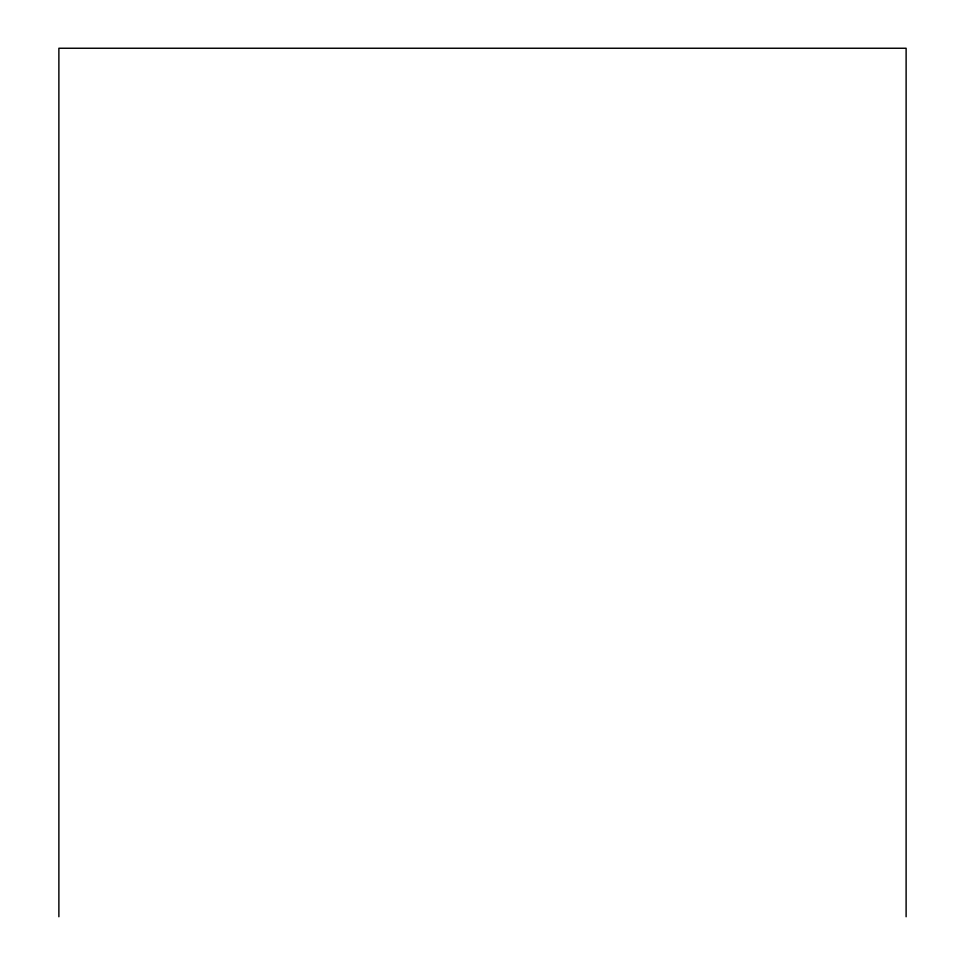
<?xml version="1.0" encoding="UTF-8"?>
<svg xmlns="http://www.w3.org/2000/svg" width="965" height="965" viewBox="0 0 965 965"><rect width="100%" height="100%" fill="white"/><g stroke="black" fill="none" stroke-linecap="round" stroke-linejoin="round"><path stroke-width="1.45" d="M906.111 916.75L906.123 48.25L58.877 48.25L58.877 916.75"/></g></svg>
